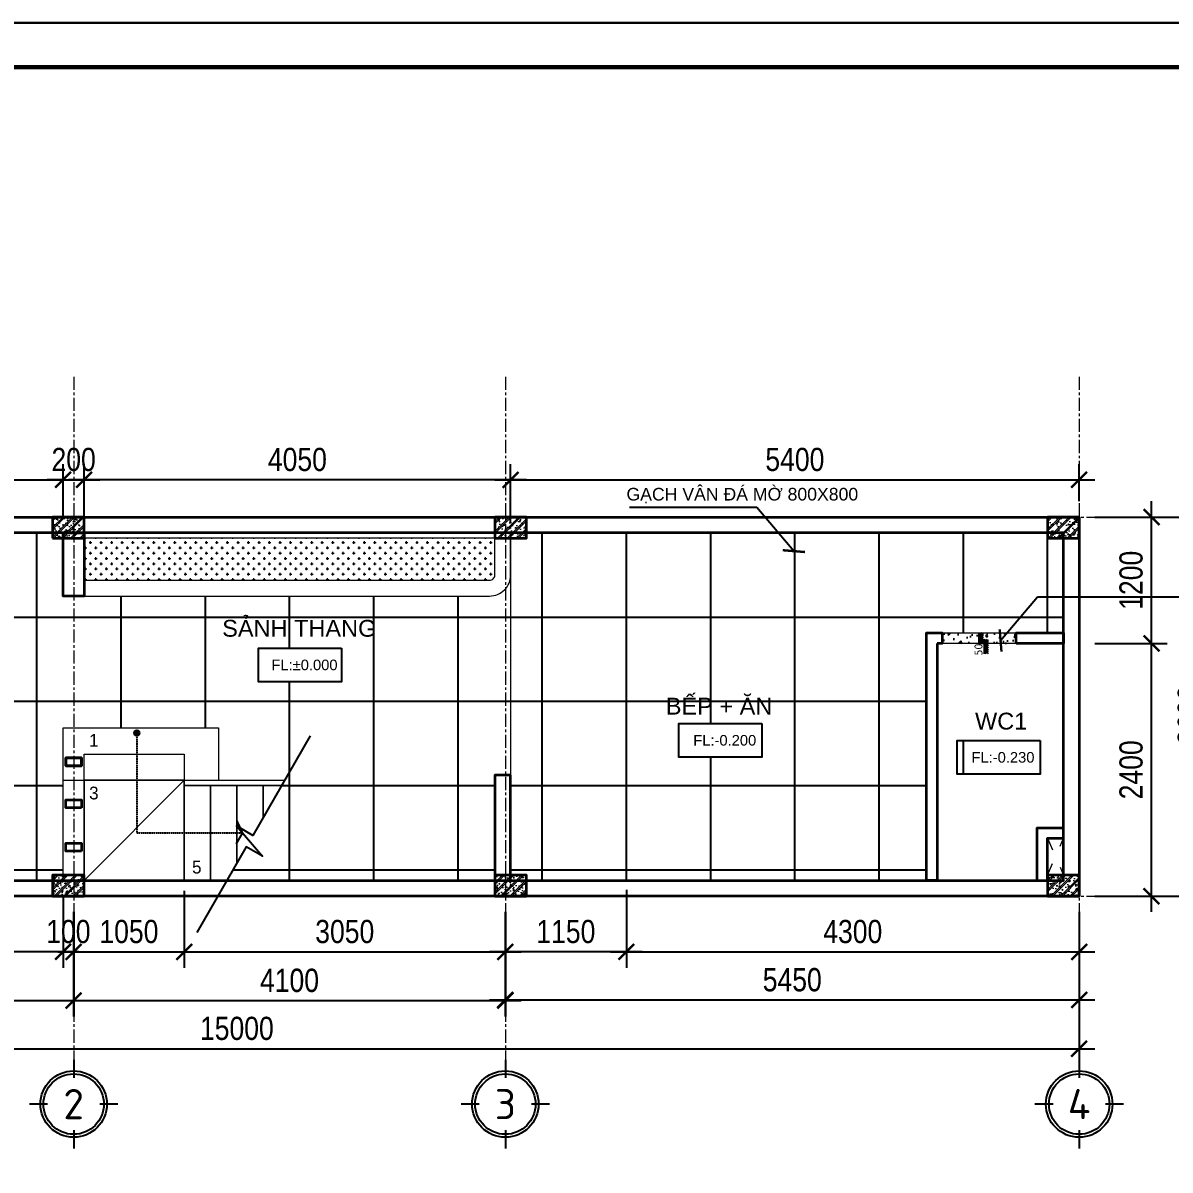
# Model space of a CAD drawing. Header units: inches. Extents: x 236662 to 497023, y -248575 to 81795.
# Drawn here: x 367648 to 378542, y -14394 to -3500 of the extents above; entities that cross this region are included whole.
import ezdxf
from ezdxf.enums import TextEntityAlignment as Align

# ---------------------------------------------------------------- set-up
doc = ezdxf.new("R2010")
doc.units = ezdxf.units.IN
doc.header["$LTSCALE"] = 10
doc.header["$MEASUREMENT"] = 0
for name, pattern in [('ACAD_ISO03W100', [30, 12, -18]), ('CENTER', [2, 1.25, -0.25, 0.25, -0.25]), ('DASHED2', [0.375, 0.25, -0.125])]:
    doc.linetypes.add(name, pattern=pattern)
for name, color, linetype in [('01. HP_TEXT', 9, 'Continuous'), ('07. HP_KY HIEU', 43, 'Continuous'), ('08. HP_DIM', 118, 'Continuous'), ('hach', 7, 'Continuous'), ('TEXT', 2, 'Continuous')]:
    doc.layers.add(name, color=color, linetype=linetype)
for name, color, linetype, lineweight in [('02. HP_BE TONG', 1, 'Continuous', 35), ('03. HP_TUONG', 2, 'Continuous', 35), ('05. HP_TRUC', 251, 'CENTER', 5), ('06. HP_THAY 1', 134, 'Continuous', 15), ('06. HP_THAY 2', 147, 'Continuous', 13), ('09_HP_HATCH', 8, 'Continuous', 5), ('14. HP_OPENING', 250, 'ACAD_ISO03W100', 5), ('GHICHU', 7, 'Continuous', 9), ('N KHUAT', 8, 'Continuous', 5)]:
    doc.layers.add(name, color=color, linetype=linetype, lineweight=lineweight)
doc.layers.add('Tpl_Bound', color=1, linetype='Continuous', plot=False)
doc.styles.add('AVO', font='VAVOB.TTF')
doc.styles.add('BAOANNOTE', font='arial.ttf', dxfattribs={"width": 0.8})
doc.styles.add('ISOCP50', font='isocpeur.ttf')
doc.styles.get("Standard").update_dxf_attribs({"font": 'arial.ttf'})
doc.styles.add('Tahoma', font='tahoma.ttf')
doc.styles.add('TEXT (none)', font='arial.ttf')
doc.styles.add('text2', font='VHELVCN.TTF')
doc.dimstyles.new('AL-100', dxfattribs={"dimtxt": 220, "dimasz": 150, "dimexe": 150, "dimexo": 150, "dimgap": 80, "dimtad": 1, "dimdec": 0, "dimzin": 9, "dimtxsty": 'text2', "dimblk": 'ARCHTICK', "dimcen": 1, "dimdle": 150, "dimclrd": 256, "dimclre": 256, "dimclrt": 7, "dimadec": 0, "dimazin": 0, "dimtfac": 1, "dimtdec": 0, "dimtix": 1, "dimtmove": 2, "dimatfit": 3, "dimldrblk": 'ARCHTICK', "dimfxl": 1, "dimtolj": 1, "dimtzin": 0, "dimlwd": -1, "dimlwe": -1, "dimarcsym": 0})

# ---------------------------------------------------------------- blocks, each defined once
blk = doc.blocks.new('_ArchTick')
at = {"color": 0, "linetype": 'ByBlock', "const_width": 0.15}
blk.add_lwpolyline([(-0.5, -0.5), (0.5, 0.5)], dxfattribs=at)
blk = doc.blocks.new('*D1149')
at = {"layer": '08. HP_DIM', "transparency": 16777216}
for p, q in [((368129, -11943), (368129, -12935)), ((372229, -11943), (372229, -12935)), ((367979, -12785), (372379, -12785))]:
    blk.add_line(p, q, dxfattribs=at)
at = {"layer": 'Defpoints', "color": 0, "transparency": 16777216}
for p in [(368129, -11793), (372229, -11793), (372229, -12785)]:
    blk.add_point(p, dxfattribs=at)
at = {"layer": '08. HP_DIM', "transparency": 16777216, "xscale": 150, "yscale": 150, "zscale": 150, "rotation": 180}
blk.add_blockref('_ArchTick', (368129, -12785), dxfattribs=at)
at = {"layer": '08. HP_DIM', "transparency": 16777216, "xscale": 150, "yscale": 150, "zscale": 150}
blk.add_blockref('_ArchTick', (372229, -12785), dxfattribs=at)
at = {"layer": '08. HP_DIM', "color": 7, "transparency": 16777216, "insert": (370179, -12593), "char_height": 220, "attachment_point": 5, "style": 'text2'}
blk.add_mtext('\\A1;4100', dxfattribs=at)
blk = doc.blocks.new('*D1150')
at = {"layer": '08. HP_DIM', "transparency": 16777216}
for p, q in [((372229, -11943), (372229, -12929)), ((377679, -11943), (377679, -12929)), ((372079, -12779), (377829, -12779))]:
    blk.add_line(p, q, dxfattribs=at)
at = {"layer": 'Defpoints', "color": 0, "transparency": 16777216}
for p in [(372229, -11793), (377679, -11793), (377679, -12779)]:
    blk.add_point(p, dxfattribs=at)
at = {"layer": '08. HP_DIM', "transparency": 16777216, "xscale": 150, "yscale": 150, "zscale": 150, "rotation": 180}
blk.add_blockref('_ArchTick', (372229, -12779), dxfattribs=at)
at = {"layer": '08. HP_DIM', "transparency": 16777216, "xscale": 150, "yscale": 150, "zscale": 150}
blk.add_blockref('_ArchTick', (377679, -12779), dxfattribs=at)
at = {"layer": '08. HP_DIM', "color": 7, "transparency": 16777216, "insert": (374954, -12587), "char_height": 220, "attachment_point": 5, "style": 'text2'}
blk.add_mtext('\\A1;5450', dxfattribs=at)
blk = doc.blocks.new('*D1151')
at = {"layer": '08. HP_DIM', "transparency": 16777216}
for p, q in [((362679, -11943), (362679, -13392)), ((377679, -11943), (377679, -13392)), ((362529, -13242), (377829, -13242))]:
    blk.add_line(p, q, dxfattribs=at)
at = {"layer": 'Defpoints', "color": 0, "transparency": 16777216}
for p in [(362679, -11793), (377679, -11793), (377679, -13242)]:
    blk.add_point(p, dxfattribs=at)
at = {"layer": '08. HP_DIM', "transparency": 16777216, "xscale": 150, "yscale": 150, "zscale": 150, "rotation": 180}
blk.add_blockref('_ArchTick', (362679, -13242), dxfattribs=at)
at = {"layer": '08. HP_DIM', "transparency": 16777216, "xscale": 150, "yscale": 150, "zscale": 150}
blk.add_blockref('_ArchTick', (377679, -13242), dxfattribs=at)
at = {"layer": '08. HP_DIM', "color": 7, "transparency": 16777216, "insert": (369679, -13050), "char_height": 220, "attachment_point": 5, "style": 'text2'}
blk.add_mtext('\\A1;15000', dxfattribs=at)
blk = doc.blocks.new('*D1153')
at = {"layer": '08. HP_DIM', "transparency": 16777216}
for p, q in [((369179, -11743), (369179, -12472)), ((368129, -11943), (368129, -12472)), ((367979, -12322), (369329, -12322))]:
    blk.add_line(p, q, dxfattribs=at)
at = {"layer": 'Defpoints', "color": 0, "transparency": 16777216}
for p in [(369179, -11593), (368129, -11793), (369179, -12322)]:
    blk.add_point(p, dxfattribs=at)
at = {"layer": '08. HP_DIM', "transparency": 16777216, "xscale": 150, "yscale": 150, "zscale": 150, "rotation": 180}
blk.add_blockref('_ArchTick', (368129, -12322), dxfattribs=at)
at = {"layer": '08. HP_DIM', "transparency": 16777216, "xscale": 150, "yscale": 150, "zscale": 150}
blk.add_blockref('_ArchTick', (369179, -12322), dxfattribs=at)
at = {"layer": '08. HP_DIM', "color": 7, "transparency": 16777216, "insert": (368654, -12130), "char_height": 220, "attachment_point": 5, "style": 'text2'}
blk.add_mtext('\\A1;1050', dxfattribs=at)
blk = doc.blocks.new('*D1154')
at = {"layer": '08. HP_DIM', "transparency": 16777216}
for p, q in [((373379, -11733), (373379, -12472)), ((377679, -11943), (377679, -12472)), ((373229, -12322), (377829, -12322))]:
    blk.add_line(p, q, dxfattribs=at)
at = {"layer": 'Defpoints', "color": 0, "transparency": 16777216}
for p in [(373379, -11583), (377679, -11793), (377679, -12322)]:
    blk.add_point(p, dxfattribs=at)
at = {"layer": '08. HP_DIM', "transparency": 16777216, "xscale": 150, "yscale": 150, "zscale": 150, "rotation": 180}
blk.add_blockref('_ArchTick', (373379, -12322), dxfattribs=at)
at = {"layer": '08. HP_DIM', "transparency": 16777216, "xscale": 150, "yscale": 150, "zscale": 150}
blk.add_blockref('_ArchTick', (377679, -12322), dxfattribs=at)
at = {"layer": '08. HP_DIM', "color": 7, "transparency": 16777216, "insert": (375529, -12130), "char_height": 220, "attachment_point": 5, "style": 'text2'}
blk.add_mtext('\\A1;4300', dxfattribs=at)
blk = doc.blocks.new('grid test1')
at = {"ltscale": 20}
for p, q in [((0, 440), (0, 260)), ((-260, 0), (-440, 0)), ((440, 0), (260, 0)), ((0, -260), (0, -440))]:
    blk.add_line(p, q, dxfattribs=at)
at = {"color": 251, "ltscale": 20, "true_color": 0x636466}
for radius in [330, 300]:
    blk.add_circle((0, 0), radius, dxfattribs=at)
at = {"layer": '01. HP_TEXT', "color": 2, "ltscale": 20, "true_color": 0xf1eb1f, "style": 'ISOCP50'}
blk.add_attdef('GRID', text='', height=300, dxfattribs=at).set_placement((-37, 0), align=Align.MIDDLE_CENTER)
blk = doc.blocks.new('zcsadsdasd3')
at = {"layer": '05. HP_TRUC', "ltscale": 10}
for p, q in [((-15000, 4933), (-15000, -1554)), ((-9550, 4933), (-9550, -1554)), ((-5450, 4933), (-5450, -1554)), ((0, 4933), (0, -1554)), ((-15930, 3600), (1239, 3600)), ((-15930, 0), (1239, 0))]:
    blk.add_line(p, q, dxfattribs=at)
at = {"layer": '07. HP_KY HIEU', "ltscale": 20}
ref = blk.add_blockref('grid test1', (1659, 3600), dxfattribs=dict(at, xscale=0.955500000156462, yscale=0.955500000156462, zscale=0.955500000156462))
ref.add_attrib('GRID', 'A', dxfattribs={"layer": 'TEXT', "ltscale": 20, "height": 287, "style": 'ISOCP50'}).set_placement((1659, 3600), align=Align.MIDDLE_CENTER)
ref = blk.add_blockref('grid test1', (1659, 0), dxfattribs=dict(at, xscale=0.955500000156462, yscale=0.955500000156462, zscale=0.955500000156462))
ref.add_attrib('GRID', 'B', dxfattribs={"layer": 'TEXT', "ltscale": 20, "height": 287, "style": 'ISOCP50'}).set_placement((1659, 0), align=Align.MIDDLE_CENTER)
ref = blk.add_blockref('grid test1', (-15000, -1975), dxfattribs=dict(at, xscale=0.955500000156462, yscale=0.955500000156462, zscale=0.955500000156462))
ref.add_attrib('GRID', '1', dxfattribs={"layer": 'TEXT', "ltscale": 20, "height": 287, "style": 'ISOCP50'}).set_placement((-15000, -1975), align=Align.MIDDLE_CENTER)
ref = blk.add_blockref('grid test1', (-9550, -1975), dxfattribs=dict(at, xscale=0.955500000156462, yscale=0.955500000156462, zscale=0.955500000156462))
ref.add_attrib('GRID', '2', dxfattribs={"layer": 'TEXT', "ltscale": 20, "height": 287, "style": 'ISOCP50'}).set_placement((-9550, -1975), align=Align.MIDDLE_CENTER)
ref = blk.add_blockref('grid test1', (-5450, -1975), dxfattribs=dict(at, xscale=0.955500000156462, yscale=0.955500000156462, zscale=0.955500000156462))
ref.add_attrib('GRID', '3', dxfattribs={"layer": 'TEXT', "ltscale": 20, "height": 287, "style": 'ISOCP50'}).set_placement((-5450, -1975), align=Align.MIDDLE_CENTER)
ref = blk.add_blockref('grid test1', (0, -1975), dxfattribs=dict(at, xscale=0.955500000156462, yscale=0.955500000156462, zscale=0.955500000156462))
ref.add_attrib('GRID', '4', dxfattribs={"layer": 'TEXT', "ltscale": 20, "height": 287, "style": 'ISOCP50'}).set_placement((0, -1975), align=Align.MIDDLE_CENTER)
blk = doc.blocks.new('*D1155')
at = {"layer": '08. HP_DIM', "transparency": 16777216}
for p, q in [((369179, -11743), (369179, -12472)), ((372229, -11943), (372229, -12472)), ((369029, -12322), (372379, -12322))]:
    blk.add_line(p, q, dxfattribs=at)
at = {"layer": 'Defpoints', "color": 0, "transparency": 16777216}
for p in [(369179, -11593), (372229, -11793), (372229, -12322)]:
    blk.add_point(p, dxfattribs=at)
at = {"layer": '08. HP_DIM', "transparency": 16777216, "xscale": 150, "yscale": 150, "zscale": 150, "rotation": 180}
blk.add_blockref('_ArchTick', (369179, -12322), dxfattribs=at)
at = {"layer": '08. HP_DIM', "transparency": 16777216, "xscale": 150, "yscale": 150, "zscale": 150}
blk.add_blockref('_ArchTick', (372229, -12322), dxfattribs=at)
at = {"layer": '08. HP_DIM', "color": 7, "transparency": 16777216, "insert": (370704, -12130), "char_height": 220, "attachment_point": 5, "style": 'text2'}
blk.add_mtext('\\A1;3050', dxfattribs=at)
blk = doc.blocks.new('*D1156')
at = {"layer": '08. HP_DIM', "transparency": 16777216}
for p, q in [((378366, -11943), (378366, -9243)), ((377829, -9393), (378516, -9393)), ((377829, -11793), (378516, -11793))]:
    blk.add_line(p, q, dxfattribs=at)
at = {"layer": 'Defpoints', "color": 0, "transparency": 16777216}
for p in [(377679, -9393), (378366, -9393), (377679, -11793)]:
    blk.add_point(p, dxfattribs=at)
at = {"layer": '08. HP_DIM', "transparency": 16777216, "xscale": 150, "yscale": 150, "zscale": 150}
for p, rotation in [((378366, -9393), 90), ((378366, -11793), 270)]:
    blk.add_blockref('_ArchTick', p, dxfattribs=dict(at, rotation=rotation))
at = {"layer": '08. HP_DIM', "color": 7, "transparency": 16777216, "insert": (378173, -10593), "char_height": 220, "attachment_point": 5, "rotation": 90, "style": 'text2'}
blk.add_mtext('\\A1;2400', dxfattribs=at)
blk = doc.blocks.new('*D1157')
at = {"layer": '08. HP_DIM', "transparency": 16777216}
for p, q in [((378366, -9543), (378366, -8043)), ((377829, -8193), (378516, -8193)), ((377829, -9393), (378516, -9393))]:
    blk.add_line(p, q, dxfattribs=at)
at = {"layer": 'Defpoints', "color": 0, "transparency": 16777216}
for p in [(377679, -8193), (378366, -8193), (377679, -9393)]:
    blk.add_point(p, dxfattribs=at)
at = {"layer": '08. HP_DIM', "transparency": 16777216, "xscale": 150, "yscale": 150, "zscale": 150}
for p, rotation in [((378366, -8193), 90), ((378366, -9393), 270)]:
    blk.add_blockref('_ArchTick', p, dxfattribs=dict(at, rotation=rotation))
at = {"layer": '08. HP_DIM', "color": 7, "transparency": 16777216, "insert": (378173, -8793), "char_height": 220, "attachment_point": 5, "rotation": 90, "style": 'text2'}
blk.add_mtext('\\A1;1200', dxfattribs=at)
blk = doc.blocks.new('*D1160')
at = {"layer": '08. HP_DIM', "transparency": 16777216}
for p, q in [((373379, -11733), (373379, -12472)), ((372229, -11943), (372229, -12472)), ((373529, -12322), (372079, -12322))]:
    blk.add_line(p, q, dxfattribs=at)
at = {"layer": 'Defpoints', "color": 0, "transparency": 16777216}
for p in [(373379, -11583), (372229, -11793), (372229, -12322)]:
    blk.add_point(p, dxfattribs=at)
at = {"layer": '08. HP_DIM', "transparency": 16777216, "xscale": 150, "yscale": 150, "zscale": 150, "rotation": 180}
blk.add_blockref('_ArchTick', (372229, -12322), dxfattribs=at)
at = {"layer": '08. HP_DIM', "transparency": 16777216, "xscale": 150, "yscale": 150, "zscale": 150}
blk.add_blockref('_ArchTick', (373379, -12322), dxfattribs=at)
at = {"layer": '08. HP_DIM', "color": 7, "transparency": 16777216, "insert": (372804, -12130), "char_height": 220, "attachment_point": 5, "style": 'text2'}
blk.add_mtext('\\A1;1150', dxfattribs=at)
blk = doc.blocks.new('KHUNG TEN A-3')
at = {"layer": '02. HP_BE TONG', "color": 1, "const_width": 0.5}
blk.add_lwpolyline([(15, 5), (415, 5), (415, 292), (15, 292)], close=True, dxfattribs=at)
at = {"layer": '06. HP_THAY 1'}
blk.add_lwpolyline([(0, 297), (420, 297), (420, 0), (0, 0)], close=True, dxfattribs=at)
at = {"layer": 'Defpoints'}
blk.add_lwpolyline([(0, 0), (420, 0), (420, 297), (0, 297)], close=True, dxfattribs=at)
blk = doc.blocks.new('*D1182')
at = {"layer": '08. HP_DIM', "transparency": 16777216}
for p, q in [((368029, -11793), (368029, -12472)), ((368129, -11943), (368129, -12472)), ((368029, -12322), (367879, -12322)), ((368129, -12322), (368029, -12322)), ((368129, -12322), (368279, -12322))]:
    blk.add_line(p, q, dxfattribs=at)
at = {"layer": 'Defpoints', "color": 0, "transparency": 16777216}
for p in [(368029, -11643, 6), (368129, -11793, 6), (368029, -12322)]:
    blk.add_point(p, dxfattribs=at)
at = {"layer": '08. HP_DIM', "transparency": 16777216, "xscale": 150, "yscale": 150, "zscale": 150}
blk.add_blockref('_ArchTick', (368029, -12322), dxfattribs=at)
at = {"layer": '08. HP_DIM', "transparency": 16777216, "xscale": 150, "yscale": 150, "zscale": 150, "rotation": 180}
blk.add_blockref('_ArchTick', (368129, -12322), dxfattribs=at)
at = {"layer": '08. HP_DIM', "color": 7, "transparency": 16777216, "insert": (368079, -12130), "char_height": 220, "attachment_point": 5, "style": 'text2'}
blk.add_mtext('\\A1;100', dxfattribs=at)
blk = doc.blocks.new('*D1183')
at = {"layer": '08. HP_DIM', "transparency": 16777216}
for p, q in [((362979, -11743), (362979, -12472)), ((368029, -11793), (368029, -12472)), ((368179, -12322), (362829, -12322))]:
    blk.add_line(p, q, dxfattribs=at)
at = {"layer": 'Defpoints', "color": 0, "transparency": 16777216}
for p in [(362979, -11593, 6), (368029, -11643, 6), (362979, -12322)]:
    blk.add_point(p, dxfattribs=at)
at = {"layer": '08. HP_DIM', "transparency": 16777216, "xscale": 150, "yscale": 150, "zscale": 150, "rotation": 180}
blk.add_blockref('_ArchTick', (362979, -12322), dxfattribs=at)
at = {"layer": '08. HP_DIM', "transparency": 16777216, "xscale": 150, "yscale": 150, "zscale": 150}
blk.add_blockref('_ArchTick', (368029, -12322), dxfattribs=at)
at = {"layer": '08. HP_DIM', "color": 7, "transparency": 16777216, "insert": (365504, -12130), "char_height": 220, "attachment_point": 5, "style": 'text2'}
blk.add_mtext('\\A1;5050', dxfattribs=at)
blk = doc.blocks.new('*D1342')
at = {"layer": '08. HP_DIM', "transparency": 16777216}
for p, q in [((1239, 150), (1239, -3750)), ((365, 0), (1389, 0)), ((365, -3600), (1389, -3600))]:
    blk.add_line(p, q, dxfattribs=at)
at = {"layer": 'Defpoints', "color": 0, "transparency": 16777216}
for p in [(215, 0), (215, -3600), (1239, -3600)]:
    blk.add_point(p, dxfattribs=at)
at = {"layer": '08. HP_DIM', "transparency": 16777216, "xscale": 150, "yscale": 150, "zscale": 150}
for p, rotation in [((1239, 0), 90), ((1239, -3600), 270)]:
    blk.add_blockref('_ArchTick', p, dxfattribs=dict(at, rotation=rotation))
at = {"layer": '08. HP_DIM', "color": 7, "transparency": 16777216, "insert": (1047, -1880), "char_height": 220, "attachment_point": 5, "rotation": 90, "style": 'text2'}
blk.add_mtext('\\A1;3600', dxfattribs=at)
blk = doc.blocks.new('*D1343')
at = {"layer": '08. HP_DIM', "transparency": 16777216}
for p, q in [((-15000, -3756), (-15000, -4742)), ((-9550, -3756), (-9550, -4742)), ((-15150, -4592), (-9400, -4592))]:
    blk.add_line(p, q, dxfattribs=at)
at = {"layer": 'Defpoints', "color": 0, "transparency": 16777216}
for p in [(-15000, -3606), (-9550, -3606), (-9550, -4592)]:
    blk.add_point(p, dxfattribs=at)
at = {"layer": '08. HP_DIM', "transparency": 16777216, "xscale": 150, "yscale": 150, "zscale": 150, "rotation": 180}
blk.add_blockref('_ArchTick', (-15000, -4592), dxfattribs=at)
at = {"layer": '08. HP_DIM', "transparency": 16777216, "xscale": 150, "yscale": 150, "zscale": 150}
blk.add_blockref('_ArchTick', (-9550, -4592), dxfattribs=at)
at = {"layer": '08. HP_DIM', "color": 7, "transparency": 16777216, "insert": (-12275, -4402), "char_height": 220, "attachment_point": 5, "style": 'text2'}
blk.add_mtext('\\A1;5450', dxfattribs=at)
blk = doc.blocks.new('*D1344')
at = {"layer": '08. HP_DIM', "transparency": 16777216}
for p, q in [((-9550, -3750), (-9550, -4742)), ((-5450, -3750), (-5450, -4742)), ((-9700, -4592), (-5300, -4592))]:
    blk.add_line(p, q, dxfattribs=at)
at = {"layer": 'Defpoints', "color": 0, "transparency": 16777216}
for p in [(-9550, -3600), (-5450, -3600), (-5450, -4592)]:
    blk.add_point(p, dxfattribs=at)
at = {"layer": '08. HP_DIM', "transparency": 16777216, "xscale": 150, "yscale": 150, "zscale": 150, "rotation": 180}
blk.add_blockref('_ArchTick', (-9550, -4592), dxfattribs=at)
at = {"layer": '08. HP_DIM', "transparency": 16777216, "xscale": 150, "yscale": 150, "zscale": 150}
blk.add_blockref('_ArchTick', (-5450, -4592), dxfattribs=at)
at = {"layer": '08. HP_DIM', "color": 7, "transparency": 16777216, "insert": (-7500, -4402), "char_height": 220, "attachment_point": 5, "style": 'text2'}
blk.add_mtext('\\A1;4100', dxfattribs=at)
blk = doc.blocks.new('*D1345')
at = {"layer": '08. HP_DIM', "transparency": 16777216}
for p, q in [((-5450, -3750), (-5450, -4736)), ((0, -3750), (0, -4736)), ((-5600, -4586), (150, -4586))]:
    blk.add_line(p, q, dxfattribs=at)
at = {"layer": 'Defpoints', "color": 0, "transparency": 16777216}
for p in [(-5450, -3600), (0, -3600), (0, -4586)]:
    blk.add_point(p, dxfattribs=at)
at = {"layer": '08. HP_DIM', "transparency": 16777216, "xscale": 150, "yscale": 150, "zscale": 150, "rotation": 180}
blk.add_blockref('_ArchTick', (-5450, -4586), dxfattribs=at)
at = {"layer": '08. HP_DIM', "transparency": 16777216, "xscale": 150, "yscale": 150, "zscale": 150}
blk.add_blockref('_ArchTick', (0, -4586), dxfattribs=at)
at = {"layer": '08. HP_DIM', "color": 7, "transparency": 16777216, "insert": (-2725, -4396), "char_height": 220, "attachment_point": 5, "style": 'text2'}
blk.add_mtext('\\A1;5450', dxfattribs=at)
blk = doc.blocks.new('*D1346')
at = {"layer": '08. HP_DIM', "transparency": 16777216}
for p, q in [((-15000, -3750), (-15000, -5199)), ((0, -3750), (0, -5199)), ((-15150, -5049), (150, -5049))]:
    blk.add_line(p, q, dxfattribs=at)
at = {"layer": 'Defpoints', "color": 0, "transparency": 16777216}
for p in [(-15000, -3600), (0, -3600), (0, -5049)]:
    blk.add_point(p, dxfattribs=at)
at = {"layer": '08. HP_DIM', "transparency": 16777216, "xscale": 150, "yscale": 150, "zscale": 150, "rotation": 180}
blk.add_blockref('_ArchTick', (-15000, -5049), dxfattribs=at)
at = {"layer": '08. HP_DIM', "transparency": 16777216, "xscale": 150, "yscale": 150, "zscale": 150}
blk.add_blockref('_ArchTick', (0, -5049), dxfattribs=at)
at = {"layer": '08. HP_DIM', "color": 7, "transparency": 16777216, "insert": (-8000, -4857), "char_height": 220, "attachment_point": 5, "style": 'text2'}
blk.add_mtext('\\A1;15000', dxfattribs=at)
blk = doc.blocks.new('COT')
at = {"layer": '09_HP_HATCH'}
h = blk.add_hatch(dxfattribs=at)
h.set_pattern_fill('CHAU-01', color=256, scale=15, pattern_type=2)
h.set_pattern_definition([(50, (-55276.965, -37444.2), (107.58903, -9.41282), [11.25, -123.75]), (355, (-55276.97, -37444.2), (-20.8127, 112.82882), [9, -99]), (100.4514, (-55268, -37444.99), (86.7764, 103.41593), [9.56103, -105.17132]), (46.1842, (-55276.97, -37414.2), (160.08616, -24.82785), [16.875, -185.625]), (96.6356, (-55263.62, -37416.27), (140.1994, 146.11768), [14.34154, -157.75695]), (351.1842, (-55276.97, -37414.2), (140.1993, 146.1178), [13.5, -148.5]), (21, (-55261.965, -37421.7), (89.53606, -60.39283), [11.25, -123.75]), (326, (-55261.97, -37421.7), (36.4973, 108.7725), [9, -99]), (71.4514, (-55254.5, -37426.73), (126.0334, 48.37957), [9.56103, -105.17132]), (37.5, (-55276.965, -37444.2), (1.823978, 49.934078), [0, -97.8, 0, -100.5, 0, -99.375]), (7.5, (-55276.965, -37444.2), (39.46043, 59.161757), [0, -57.3, 0, -95.55, 0, -37.875]), (327.5, (-55310.415, -37444.2), (80.073365, -3.38323), [0, -37.5, 0, -117, 0, -155.25]), (317.5, (-55325.415, -37444.2), (87.477925, 15.01575), [0, -48.75, 0, -77.7, 0, -110.25]), (45, (-55276.965, -37444.2), (-45.07806, 45.07806), []), (45, (-55276.965, -37425.827), (-45.07806, 45.07806), [])])
h.paths.add_polyline_path([(0, -200), (300, -200), (300, 0), (0, 0)])
at = {"layer": '02. HP_BE TONG'}
blk.add_lwpolyline([(0, -200), (300, -200), (300, 0), (0, 0)], close=True, dxfattribs=at)
blk = doc.blocks.new('ádasdwdczxzc')
at = {"layer": '03. HP_TUONG'}
for p in [(-15000, 3600), (-9750, 3600), (-5550, 3600), (-300, 3600), (-15000, 200), (-9750, 200), (-5550, 200), (-300, 200)]:
    blk.add_blockref('COT', p, dxfattribs=at)
blk = doc.blocks.new('Level mark - Plan 2')
blk.add_lwpolyline([(12.53, 0.4), (12.53, 3.6), (4.64, 3.6), (4.64, 0.4)], close=True)
at = {"style": 'BAOANNOTE', "flags": 8}
blk.add_attdef('FL%%P0.000', text='', height=2, dxfattribs=at).set_placement((9, 2), align=Align.MIDDLE_CENTER)
blk = doc.blocks.new('Step Symbol - Metric')
h = blk.add_hatch()
h.set_pattern_fill('_USER', color=0, angle=45, style=0, pattern_type=0)
h.set_pattern_definition([(45, (0, 4), (-0.70711, 0.70711), [])])
h.paths.add_polyline_path([(8, 0), (8, -3), (-3, -3), (-3, 1), (-8, 1), (-8, 4), (0, 4), (0, 0)])
at = {"color": 0}
blk.add_lwpolyline([(8, 0), (0, 0), (0, 4), (-8, 4)], dxfattribs=at)
blk.add_attdef('Step', (2, 2), '', height=3, dxfattribs=at)
blk = doc.blocks.new('*D1196')
at = {"layer": '08. HP_DIM', "transparency": 16777216}
for p, q in [((362979, -8043), (362979, -7689)), ((368029, -8193), (368029, -7689)), ((362829, -7839), (368179, -7839))]:
    blk.add_line(p, q, dxfattribs=at)
at = {"layer": 'Defpoints', "color": 0, "transparency": 16777216}
for p in [(368029, -7839), (362979, -8193, -312), (368029, -8343, -312)]:
    blk.add_point(p, dxfattribs=at)
at = {"layer": '08. HP_DIM', "transparency": 16777216, "xscale": 150, "yscale": 150, "zscale": 150, "rotation": 180}
blk.add_blockref('_ArchTick', (362979, -7839), dxfattribs=at)
at = {"layer": '08. HP_DIM', "transparency": 16777216, "xscale": 150, "yscale": 150, "zscale": 150}
blk.add_blockref('_ArchTick', (368029, -7839), dxfattribs=at)
at = {"layer": '08. HP_DIM', "color": 7, "transparency": 16777216, "insert": (365504, -7647), "char_height": 220, "attachment_point": 5, "style": 'text2'}
blk.add_mtext('\\A1;5050', dxfattribs=at)
blk = doc.blocks.new('*D1197')
at = {"layer": '08. HP_DIM', "transparency": 16777216}
for p, q in [((368029, -8193), (368029, -7689)), ((368229, -8193), (368229, -7689)), ((368029, -7839), (367879, -7839)), ((368029, -7839), (368229, -7839)), ((368229, -7839), (368379, -7839))]:
    blk.add_line(p, q, dxfattribs=at)
at = {"layer": 'Defpoints', "color": 0, "transparency": 16777216}
for p in [(368229, -7839), (368029, -8343, -312), (368229, -8343, -312)]:
    blk.add_point(p, dxfattribs=at)
at = {"layer": '08. HP_DIM', "transparency": 16777216, "xscale": 150, "yscale": 150, "zscale": 150}
blk.add_blockref('_ArchTick', (368029, -7839), dxfattribs=at)
at = {"layer": '08. HP_DIM', "transparency": 16777216, "xscale": 150, "yscale": 150, "zscale": 150, "rotation": 180}
blk.add_blockref('_ArchTick', (368229, -7839), dxfattribs=at)
at = {"layer": '08. HP_DIM', "color": 7, "transparency": 16777216, "insert": (368129, -7647), "char_height": 220, "attachment_point": 5, "style": 'text2'}
blk.add_mtext('\\A1;200', dxfattribs=at)
blk = doc.blocks.new('*D1198')
at = {"layer": '08. HP_DIM', "transparency": 16777216}
for p, q in [((372279, -8243), (372279, -7689)), ((377679, -8043), (377679, -7689)), ((372129, -7839), (377829, -7839))]:
    blk.add_line(p, q, dxfattribs=at)
at = {"layer": 'Defpoints', "color": 0, "transparency": 16777216}
for p in [(377679, -7839), (377679, -8193, -312), (372279, -8393, -312)]:
    blk.add_point(p, dxfattribs=at)
at = {"layer": '08. HP_DIM', "transparency": 16777216, "xscale": 150, "yscale": 150, "zscale": 150, "rotation": 180}
blk.add_blockref('_ArchTick', (372279, -7839), dxfattribs=at)
at = {"layer": '08. HP_DIM', "transparency": 16777216, "xscale": 150, "yscale": 150, "zscale": 150}
blk.add_blockref('_ArchTick', (377679, -7839), dxfattribs=at)
at = {"layer": '08. HP_DIM', "color": 7, "transparency": 16777216, "insert": (374979, -7647), "char_height": 220, "attachment_point": 5, "style": 'text2'}
blk.add_mtext('\\A1;5400', dxfattribs=at)
blk = doc.blocks.new('*D1195')
at = {"layer": '08. HP_DIM', "transparency": 16777216}
for p, q in [((368229, -8043), (368229, -7689)), ((372279, -8243), (372279, -7689)), ((372429, -7839), (368079, -7839))]:
    blk.add_line(p, q, dxfattribs=at)
at = {"layer": 'Defpoints', "color": 0, "transparency": 16777216}
for p in [(368229, -7839), (368229, -8193), (372279, -8393, -312)]:
    blk.add_point(p, dxfattribs=at)
at = {"layer": '08. HP_DIM', "transparency": 16777216, "xscale": 150, "yscale": 150, "zscale": 150, "rotation": 180}
blk.add_blockref('_ArchTick', (368229, -7839), dxfattribs=at)
at = {"layer": '08. HP_DIM', "transparency": 16777216, "xscale": 150, "yscale": 150, "zscale": 150}
blk.add_blockref('_ArchTick', (372279, -7839), dxfattribs=at)
at = {"layer": '08. HP_DIM', "color": 7, "transparency": 16777216, "insert": (370254, -7647), "char_height": 220, "attachment_point": 5, "style": 'text2'}
blk.add_mtext('\\A1;4050', dxfattribs=at)
blk = doc.blocks.new('mb tang 1')
at = {"layer": '07. HP_KY HIEU'}
h = blk.add_hatch(color=256, dxfattribs=at)
h.dxf.hatch_style = 1
edge = h.paths.add_edge_path()
edge.add_arc((-8950, -2050), 25, 0, 360)
at = {"layer": '09_HP_HATCH'}
h = blk.add_hatch(dxfattribs=at)
h.set_pattern_fill('CROSS', color=256, scale=200)
h.set_pattern_definition([(0, (-48122.284, -38835.594), (50, 50), [25, -75]), (90, (-48109.784, -38848.094), (-50, 50), [25, -75])])
edge = h.paths.add_edge_path()
edge.add_arc((-5600, -550), 50, 270, 360)
edge.add_line((-5550, -550), (-5550, -200))
edge.add_line((-5550, -200), (-9450, -200))
edge.add_line((-9450, -200), (-9450, -600))
edge.add_line((-9450, -600), (-5600, -600))
at = {"layer": '03. HP_TUONG'}
for points in [[(-15000, -550), (-15000, 0), (0, 0), (0, -3600), (-15000, -3600), (-15000, -3050)], [(-14700, -3050), (-14700, -3450), (-150, -3450), (-150, -150), (-14700, -150), (-14700, -550)], [(-1350, -1200), (-1350, -3450), (-1450, -3450), (-1450, -1100), (-1350, -1100)], [(-1350, -1100), (-1300, -1100), (-1300, -1200), (-1350, -1200)], [(-400, -3450), (-400, -2950), (-150, -2950)], [(-300, -3450), (-300, -3050), (-150, -3050)]]:
    blk.add_lwpolyline(points, dxfattribs=at)
for points in [[(-9650, -150), (-9450, -150), (-9450, -750), (-9650, -750)], [(-600, -1200), (-600, -1100), (-150, -1100), (-150, -1200)], [(-9475, -2287.5), (-9625, -2287.5), (-9625, -2362.5), (-9475, -2362.5)], [(-9475, -2362.5), (-9625, -2362.5), (-9625, -2287.5), (-9475, -2287.5)], [(-5400, -2450), (-5550, -2450), (-5550, -3450), (-5400, -3450)], [(-9475, -2761.1), (-9625, -2761.1), (-9625, -2686.1), (-9475, -2686.1)], [(-9475, -3172.7), (-9625, -3172.7), (-9625, -3097.7), (-9475, -3097.7)]]:
    blk.add_lwpolyline(points, close=True, dxfattribs=at)
at = {"layer": '06. HP_THAY 1'}
for points in [[(-9450, -150), (-5550, -150), (-5550, -200), (-9450, -200)], [(-9650, -2500), (-9450, -2500), (-9450, -3450), (-9650, -3450)]]:
    blk.add_lwpolyline(points, close=True, dxfattribs=at)
blk.add_lwpolyline([(-7576, -2550), (-8500, -2550), (-8500, -2500), (-7547.1, -2500)], dxfattribs=at)
at = {"layer": '06. HP_THAY 2'}
for p, q in [((-5400, -150), (-5400, -2450)), ((-8500, -2500), (-9450, -3450))]:
    blk.add_line(p, q, dxfattribs=at)
for points in [[(-9450, -750), (-5600, -750, 0.4142136), (-5400, -550), (-5400, -200)], [(-9450, -600), (-5600, -600, 0.4142136), (-5550, -550), (-5550, -200)]]:
    blk.add_lwpolyline(points, format="xyb", dxfattribs=at)
for points in [[(-1300, -1100), (-600, -1100), (-600, -1200), (-1300, -1200)], [(-9450, -3450), (-9450, -2500), (-8500, -2500), (-8500, -3450)], [(-8500, -3450), (-8500, -2550), (-8250, -2550), (-8250, -3450)]]:
    blk.add_lwpolyline(points, close=True, dxfattribs=at)
for points in [[(-9650, -2500), (-9650, -2000), (-8175, -2000), (-8175, -2500)], [(-8500, -2500), (-9450, -2500), (-9450, -2250), (-8500, -2250), (-8500, -2500)], [(-8095.6, -3450), (-8250, -3450), (-8250, -2550), (-8000, -2550), (-8000, -3284.4)], [(-8000, -3284.4), (-8000, -2550), (-7750, -2550), (-7750, -2851.4)], [(-8000, -3284.4), (-8000, -2550), (-7750, -2550), (-7750, -2851.4)], [(-7750, -2851.4), (-7750, -2550), (-7576, -2550)], [(-7750, -2851.4), (-7750, -2550), (-7576, -2550)], [(-7845.6, -3450), (-8000, -3450)]]:
    blk.add_lwpolyline(points, dxfattribs=at)
at = {"layer": '07. HP_KY HIEU', "linetype": 'DASHED2'}
blk.add_lwpolyline([(-8950, -2075), (-8950, -3000), (-7946.5, -3000)], dxfattribs=at)
at = {"layer": '07. HP_KY HIEU'}
blk.add_circle((-8950, -2050), 25, dxfattribs=at)
at = {"layer": '14. HP_OPENING'}
for p, q in [((-300, -3050), (-150, -3400)), ((-300, -3400), (-150, -3050))]:
    blk.add_line(p, q, dxfattribs=at)
at = {"layer": 'N KHUAT', "linetype": 'Continuous', "const_width": 20}
blk.add_lwpolyline([(-8000.1, -2884.5), (-7946.5, -3000), (-8007.1, -3104)], dxfattribs=at)
ref = blk.add_blockref('Level mark - Plan 2', (-8257.8, -1205.2), dxfattribs=dict(xscale=-100, yscale=100, zscale=100, rotation=180))
ref.add_attrib('FL%%P0.000', 'FL:%%P0.000', dxfattribs={"height": 100, "style": 'BAOANNOTE'}).set_placement((-7357.8, -1403.9), align=Align.MIDDLE_CENTER)
ref = blk.add_blockref('Level mark - Plan 2', (-4266.2, -1921), dxfattribs=dict(xscale=-100, yscale=100, zscale=100, rotation=180))
ref.add_attrib('FL%%P0.000', 'FL:-0.200', dxfattribs={"height": 100, "style": 'BAOANNOTE'}).set_placement((-3366.2, -2119.7), align=Align.MIDDLE_CENTER)
ref = blk.add_blockref('Level mark - Plan 2', (-1623.8, -2083), dxfattribs=dict(xscale=-100, yscale=100, zscale=100, rotation=180))
ref.add_attrib('FL%%P0.000', 'FL:-0.230', dxfattribs={"height": 100, "style": 'BAOANNOTE'}).set_placement((-723.8, -2281.7), align=Align.MIDDLE_CENTER)
at = {"layer": '07. HP_KY HIEU'}
ref = blk.add_blockref('Step Symbol - Metric', (-900.7, -1200), dxfattribs=dict(at, xscale=-12.50000000000001, yscale=12.50000000000001, zscale=12.5, rotation=90))
ref.add_attrib('Step', '50', (-919.1, -1314.3), dxfattribs={"layer": '0', "color": 7, "height": 75, "rotation": 90, "style": 'Tahoma'})
at = {"layer": '08. HP_DIM'}
blk.add_blockref('ádasdwdczxzc', (0, -3600), dxfattribs=at)
at = {"layer": '01. HP_TEXT', "style": 'TEXT (none)'}
for s, p in [('SẢNH THANG', (-8139.4, -1136)), ('BẾP + ĂN', (-3926.1, -1875.4)), ('WC1', (-989.2, -2017.6))]:
    blk.add_text(s, height=159.88, dxfattribs=at).set_placement(p)
at = {"layer": 'GHICHU', "color": 0, "linetype": 'Continuous', "style": 'AVO'}
for s, p in [('1', (-9403.2, -2180.2)), ('3', (-9403.2, -2681)), ('5', (-8425.5, -3384.9))]:
    blk.add_text(s, height=121, dxfattribs=at).set_placement(p)
at = {"layer": '08. HP_DIM'}
dim = blk.add_linear_dim(base=(1239.1, -3600), p1=(215, 0), p2=(215, -3600), angle=90, dimstyle='AL-100', dxfattribs=at)
dim.commit()
dim.dimension.update_dxf_attribs({"geometry": '*D1342', "text_midpoint": (1046.7, -1880), "dimtype": 160})
dim = blk.add_linear_dim(base=(0, -5049.1), p1=(-15000, -3600), p2=(0, -3600), dimstyle='AL-100', dxfattribs=at)
dim.commit()
dim.dimension.update_dxf_attribs({"geometry": '*D1346', "text_midpoint": (-8000, -4856.8), "dimtype": 160})
for base, p1, p2, picture, middle in [((-9550, -4592.1), (-15000, -3605.9), (-9550, -3605.9), '*D1343', (-12275, -4402.1)), ((-5450, -4592.1), (-9550, -3600), (-5450, -3600), '*D1344', (-7500, -4402.1)), ((0, -4586.3), (-5450, -3600), (0, -3600), '*D1345', (-2725, -4396.3))]:
    dim = blk.add_linear_dim(base=base, p1=p1, p2=p2, dimstyle='AL-100', dxfattribs=at)
    dim.commit()
    dim.dimension.update_dxf_attribs({"geometry": picture, "text_midpoint": middle})

msp = doc.modelspace()

# ---------------------------------------------------------------- hatches: boundary and pattern name
at = {"layer": 'hach'}
h = msp.add_hatch(dxfattribs=at)
h.set_pattern_fill('_USER', color=8, scale=800, pattern_type=0)
h.set_pattern_definition([(0, (362979.3, -8342.8), (0, 800), [])])
h.paths.add_polyline_path([(368129.3, -8942.8), (368029.3, -8942.8), (368029.3, -8392.8), (367929.3, -8392.8), (367929.3, -8342.8), (362979.3, -8342.8), (362979.3, -8742.8), (362979.3, -11242.8), (362979.3, -11642.8), (367929.3, -11642.8), (367929.3, -11592.8), (368029.3, -11592.8), (368029.3, -10692.8), (368029.3, -10192.8), (368129.3, -10192.8)])
h.paths.add_polyline_path([(364950.2, -9836.8), (365738.6, -9836.8), (365738.6, -10156.8), (364950.2, -10156.8)], flags=16)
h.paths.add_polyline_path([(369885.7, -9438.1), (370674.1, -9438.1), (370674.1, -9758.1), (369885.7, -9758.1)], flags=16)
h.paths.add_polyline_path([(373877.3, -10153.8), (374665.6, -10153.8), (374665.6, -10473.8), (373877.3, -10473.8)], flags=16)
h.paths.add_polyline_path([(376379.3, -9392.8), (376379.3, -9292.8), (377079.3, -9292.8), (377079.3, -9392.8)], flags=16)
h.paths.add_polyline_path([(376519.6, -10315.8), (377308, -10315.8), (377308, -10635.8), (376519.6, -10635.8)], flags=16)
h.paths.add_polyline_path([(365046.4, -10074), (365725.6, -10074), (365725.6, -9920.8), (365046.4, -9920.8)], flags=8)
h.paths.add_polyline_path([(364797.3, -9798), (365953.7, -9798), (365953.7, -9493.6), (364797.3, -9493.6)], flags=24)
h.paths.add_polyline_path([(376781.3, -9526.6), (376781.3, -9375), (376664.1, -9375), (376664.1, -9526.6)], flags=24)
h.paths.add_polyline_path([(376631, -10551.9), (377280, -10551.9), (377280, -10398.6), (376631, -10398.6)], flags=8)
h.paths.add_polyline_path([(369982, -9674), (370661.1, -9674), (370661.1, -9520.8), (369982, -9520.8)], flags=8)
h.paths.add_polyline_path([(373988.6, -10389.8), (374637.6, -10389.8), (374637.6, -10236.6), (373988.6, -10236.6)], flags=8)
h.paths.add_polyline_path([(376648.7, -10254.4), (377227.7, -10254.4), (377227.7, -10006.4), (376648.7, -10006.4)], flags=24)
h.paths.add_polyline_path([(369489.2, -9382.3), (371055, -9382.3), (371055, -9077.8), (369489.2, -9077.8)], flags=24)
h.paths.add_polyline_path([(373703.2, -10118.3), (374815, -10118.3), (374815, -9818), (373703.2, -9818)], flags=24)
h.paths.add_polyline_path([(372129.3, -10642.8), (372279.3, -10642.8), (372279.3, -11592.8), (372129.3, -11592.8)])
edge = h.paths.add_edge_path()
edge.add_line((376229.3, -11642.8), (376229.3, -9292.8))
edge.add_line((376229.3, -9292.8), (377529.3, -9292.8))
edge.add_line((377529.3, -9292.8), (377529.3, -8342.8))
edge.add_line((377529.3, -8342.8), (372129.3, -8342.8))
edge.add_line((372129.3, -8342.8), (372129.3, -8392.8))
edge.add_line((372129.3, -8392.8), (372129.3, -8742.8))
edge.add_arc((372079.3, -8742.8), 50, -90, 0, ccw=False)
edge.add_line((372079.3, -8792.8), (368229.3, -8792.8))
edge.add_line((368229.3, -8792.8), (368229.3, -8942.8))
edge.add_line((368229.3, -8942.8), (368129.3, -8942.8))
edge.add_line((368129.3, -8942.8), (368129.3, -10192.8))
edge.add_line((368129.3, -10192.8), (369504.3, -10192.8))
edge.add_line((369504.3, -10192.8), (369504.3, -10692.8))
edge.add_line((369504.3, -10692.8), (370132.2, -10692.8))
edge.add_line((370132.2, -10692.8), (369830.3, -11215.8))
edge.add_line((369830.3, -11215.8), (369711.7, -11147.4))
edge.add_line((369711.7, -11147.4), (369732.8, -11192.8))
edge.add_line((369732.8, -11192.8), (369923.5, -11412.7))
edge.add_line((369923.5, -11412.7), (369768.3, -11323.1))
edge.add_line((369768.3, -11323.1), (369583.7, -11642.8))
edge.add_line((369583.7, -11642.8), (376229.3, -11642.8))
h = msp.add_hatch(dxfattribs=at)
h.set_pattern_fill('_USER', color=8, scale=800, angle=90, pattern_type=0)
h.set_pattern_definition([(90, (362979.3, -8342.8), (-800, 5e-14), [])])
h.paths.add_polyline_path([(368129.3, -8942.8), (368029.3, -8942.8), (368029.3, -8392.8), (367929.3, -8392.8), (367929.3, -8342.8), (362979.3, -8342.8), (362979.3, -8742.8), (362979.3, -11242.8), (362979.3, -11642.8), (367929.3, -11642.8), (367929.3, -11592.8), (368029.3, -11592.8), (368029.3, -10692.8), (368029.3, -10192.8), (368129.3, -10192.8)])
h.paths.add_polyline_path([(364950.2, -9836.8), (365738.6, -9836.8), (365738.6, -10156.8), (364950.2, -10156.8)], flags=16)
h.paths.add_polyline_path([(369885.7, -9438.1), (370674.1, -9438.1), (370674.1, -9758.1), (369885.7, -9758.1)], flags=16)
h.paths.add_polyline_path([(373877.3, -10153.8), (374665.6, -10153.8), (374665.6, -10473.8), (373877.3, -10473.8)], flags=16)
h.paths.add_polyline_path([(376519.6, -10315.8), (377308, -10315.8), (377308, -10635.8), (376519.6, -10635.8)], flags=16)
h.paths.add_polyline_path([(365046.4, -10074), (365725.6, -10074), (365725.6, -9920.8), (365046.4, -9920.8)], flags=8)
h.paths.add_polyline_path([(364797.3, -9798), (365953.7, -9798), (365953.7, -9493.6), (364797.3, -9493.6)], flags=24)
h.paths.add_polyline_path([(376781.3, -9526.6), (376781.3, -9375), (376664.1, -9375), (376664.1, -9526.6)], flags=24)
h.paths.add_polyline_path([(376631, -10551.9), (377280, -10551.9), (377280, -10398.6), (376631, -10398.6)], flags=8)
h.paths.add_polyline_path([(369982, -9674), (370661.1, -9674), (370661.1, -9520.8), (369982, -9520.8)], flags=8)
h.paths.add_polyline_path([(373988.6, -10389.8), (374637.6, -10389.8), (374637.6, -10236.6), (373988.6, -10236.6)], flags=8)
h.paths.add_polyline_path([(376648.7, -10254.4), (377227.7, -10254.4), (377227.7, -10006.4), (376648.7, -10006.4)], flags=24)
h.paths.add_polyline_path([(369489.2, -9382.3), (371055, -9382.3), (371055, -9077.8), (369489.2, -9077.8)], flags=24)
h.paths.add_polyline_path([(373703.2, -10118.3), (374815, -10118.3), (374815, -9818), (373703.2, -9818)], flags=24)
h.paths.add_polyline_path([(376728.6, -9292.8), (376728.6, -9392.8), (377079.3, -9392.8), (377079.3, -9292.8)])
edge = h.paths.add_edge_path()
edge.add_line((372129.3, -8392.8), (372279.3, -8392.8))
edge.add_line((372279.3, -8392.8), (372279.3, -8742.8))
edge.add_arc((372079.3, -8742.8), 200, -90, 0.00009, ccw=False)
edge.add_line((372079.3, -8942.8), (368129.3, -8942.8))
edge.add_line((368129.3, -8942.8), (368129.3, -10192.8))
edge.add_line((368129.3, -10192.8), (369504.3, -10192.8))
edge.add_line((369504.3, -10192.8), (369504.3, -10692.8))
edge.add_line((369504.3, -10692.8), (370132.2, -10692.8))
edge.add_line((370132.2, -10692.8), (369830.3, -11215.8))
edge.add_line((369830.3, -11215.8), (369711.7, -11147.4))
edge.add_line((369711.7, -11147.4), (369732.8, -11192.8))
edge.add_line((369732.8, -11192.8), (369923.5, -11412.7))
edge.add_line((369923.5, -11412.7), (369768.3, -11323.1))
edge.add_line((369768.3, -11323.1), (369583.7, -11642.8))
edge.add_line((369583.7, -11642.8), (376229.3, -11642.8))
edge.add_line((376229.3, -11642.8), (376229.3, -9292.8))
edge.add_line((376229.3, -9292.8), (377529.3, -9292.8))
edge.add_line((377529.3, -9292.8), (377529.3, -8342.8))
edge.add_line((377529.3, -8342.8), (372129.3, -8342.8))
edge.add_line((372129.3, -8342.8), (372129.3, -8392.8))
h = msp.add_hatch(dxfattribs=at)
h.set_pattern_fill('AR-CONC', color=8, scale=25)
h.set_pattern_definition([(50, (0, 0), (179.315046, -15.688034), [18.75, -206.25]), (355, (0, 0), (-34.68783, 188.04803), [15, -165]), (100.451444, (14.94, -1.3), (144.62721, 172.36), [15.93505, -175.28553]), (46.1842, (0, 50), (266.81033, -41.37982), [28.125, -309.375]), (96.635635, (22.23, 46.55), (233.66549, 243.52965), [23.90259, -262.92844]), (351.18416, (0, 50), (233.66549, 243.52965), [22.5, -247.5]), (21, (25, 37.5), (149.226763, -100.65472), [18.75, -206.25]), (326, (25, 37.5), (60.82883, 181.28751), [15, -165]), (71.451445, (37.44, 29.11), (210.055594, 80.63279), [15.93505, -175.28553]), (37.5, (0, 0), (3.039964, 83.223463), [0, -163, 0, -167.5, 0, -165.625]), (7.5, (0, 0), (65.767384, 98.602928), [0, -95.5, 0, -159.25, 0, -63.125]), (327.5, (-55.75, 0), (133.455609, -5.638718), [0, -62.5, 0, -195, 0, -258.75]), (317.5, (-80.75, 0), (145.796542, 25.026246), [0, -81.25, 0, -129.5, 0, -183.75])])
h.paths.add_polyline_path([(376728.6, -9292.8), (376379.3, -9292.8), (376379.3, -9392.8), (376728.6, -9392.8)])
h.paths.add_polyline_path([(377079.3, -9292.8), (376728.6, -9292.8), (376728.6, -9392.8), (377079.3, -9392.8)])

# ---------------------------------------------------------------- linework, layer by layer
at = {"layer": '07. HP_KY HIEU', "elevation": 6.3}
msp.add_lwpolyline([(370376.5, -10269.6), (369830.3, -11215.8), (369675.1, -11126.2), (369923.5, -11412.7), (369768.3, -11323.1), (369298.6, -12136.7)], dxfattribs=at)
at = {"layer": 'Tpl_Bound', "color": 1}
msp.add_lwpolyline([(352879.4, -28403.8), (352879.4, -3500.1), (388288.8, -3500.1), (388288.8, -28403.8)], close=True, dxfattribs=at)

# ---------------------------------------------------------------- block references
at = {"color": 1, "xscale": 83.8509687751034, "yscale": 83.8509687751034, "zscale": 83.8509687751034}
msp.add_blockref('KHUNG TEN A-3', (352879.4, -28403.8, 10.3), dxfattribs=at)
msp.add_blockref('mb tang 1', (377679.3, -8192.8, 6.3))
at = {"layer": '08. HP_DIM'}
msp.add_blockref('zcsadsdasd3', (377679.3, -11792.8, 6.3), dxfattribs=at)

# ---------------------------------------------------------------- texts
at = {"layer": '01. HP_TEXT', "style": 'TEXT (none)'}
msp.add_text('GẠCH VÂN ĐÁ MỜ 800X800', height=119.907, dxfattribs=at).set_placement((373379.6, -8035.4))

# ---------------------------------------------------------------- dimensions: what is measured, and where the dimension line sits
at = {"layer": '08. HP_DIM'}
for base, p1, p2, picture, middle in [((368029.3, -7838.9, 318.6), (362979.3, -8192.8, 6.3), (368029.3, -8342.8, 6.3), '*D1196', (365504.3, -7646.5, 318.6)), ((368229.3, -7838.9, 318.6), (368029.3, -8342.8, 6.3), (368229.3, -8342.8, 6.3), '*D1197', (368129.3, -7646.5, 318.6)), ((368229.3, -7838.9, 318.6), (372279.3, -8392.8, 6.3), (368229.3, -8192.8, 318.6), '*D1195', (370254.3, -7646.5, 318.6)), ((377679.3, -7838.9, 318.6), (372279.3, -8392.8, 6.3), (377679.3, -8192.8, 6.3), '*D1198', (374979.3, -7646.5, 318.6)), ((362979.3, -12321.9), (368029.3, -11642.8, 6.3), (362979.3, -11592.8, 6.3), '*D1183', (365504.3, -12129.5)), ((368029.3, -12321.9), (368129.3, -11792.8, 6.3), (368029.3, -11642.8, 6.3), '*D1182', (368079.3, -12129.5)), ((369179.3, -12321.9, 6.3), (368129.3, -11792.8, 6.3), (369179.3, -11592.8, 6.3), '*D1153', (368654.3, -12129.5, 6.3)), ((372229.3, -12321.9, 6.3), (369179.3, -11592.8, 6.3), (372229.3, -11792.8, 6.3), '*D1155', (370704.3, -12129.5, 6.3)), ((372229.3, -12321.9, 6.3), (373379.3, -11583.5, 6.3), (372229.3, -11792.8, 6.3), '*D1160', (372804.3, -12129.5, 6.3)), ((377679.3, -12321.9, 6.3), (373379.3, -11583.5, 6.3), (377679.3, -11792.8, 6.3), '*D1154', (375529.3, -12129.5, 6.3)), ((372229.3, -12785, 6.3), (368129.3, -11792.8, 6.3), (372229.3, -11792.8, 6.3), '*D1149', (370179.3, -12592.6, 6.3)), ((377679.3, -12779.1, 6.3), (372229.3, -11792.8, 6.3), (377679.3, -11792.8, 6.3), '*D1150', (374954.3, -12586.7, 6.3))]:
    dim = msp.add_linear_dim(base=base, p1=p1, p2=p2, dimstyle='AL-100', dxfattribs=at)
    dim.commit()
    dim.dimension.update_dxf_attribs({"geometry": picture, "text_midpoint": middle})
for base, p1, p2, picture, middle in [((378365.6, -8192.8, 6.3), (377679.3, -9392.8, 6.3), (377679.3, -8192.8, 6.3), '*D1157', (378173.2, -8792.8, 6.3)), ((378365.6, -9392.8, 6.3), (377679.3, -11792.8, 6.3), (377679.3, -9392.8, 6.3), '*D1156', (378173.2, -10592.8, 6.3))]:
    dim = msp.add_linear_dim(base=base, p1=p1, p2=p2, angle=90, dimstyle='AL-100', dxfattribs=at)
    dim.commit()
    dim.dimension.update_dxf_attribs({"geometry": picture, "text_midpoint": middle})
dim = msp.add_linear_dim(base=(377679.3, -13241.9, 6.3), p1=(362679.3, -11792.8, 6.3), p2=(377679.3, -11792.8, 6.3), dimstyle='AL-100', dxfattribs=at)
dim.commit()
dim.dimension.update_dxf_attribs({"geometry": '*D1151', "text_midpoint": (369679.3, -13049.6, 6.3), "dimtype": 160})

# ---------------------------------------------------------------- leaders
at = {"layer": '07. HP_KY HIEU'}
for points in [[(374969.9, -8516.1), (374618.8, -8102.1), (373409.9, -8102.1)], [(376932.6, -9365), (377283.8, -8951), (379794, -8951)]]:
    msp.add_leader(points, dimstyle='AL-100', override={"dimgap": 80, "dimtad": 0}, dxfattribs=at)

doc.saveas('drawing.dxf')
